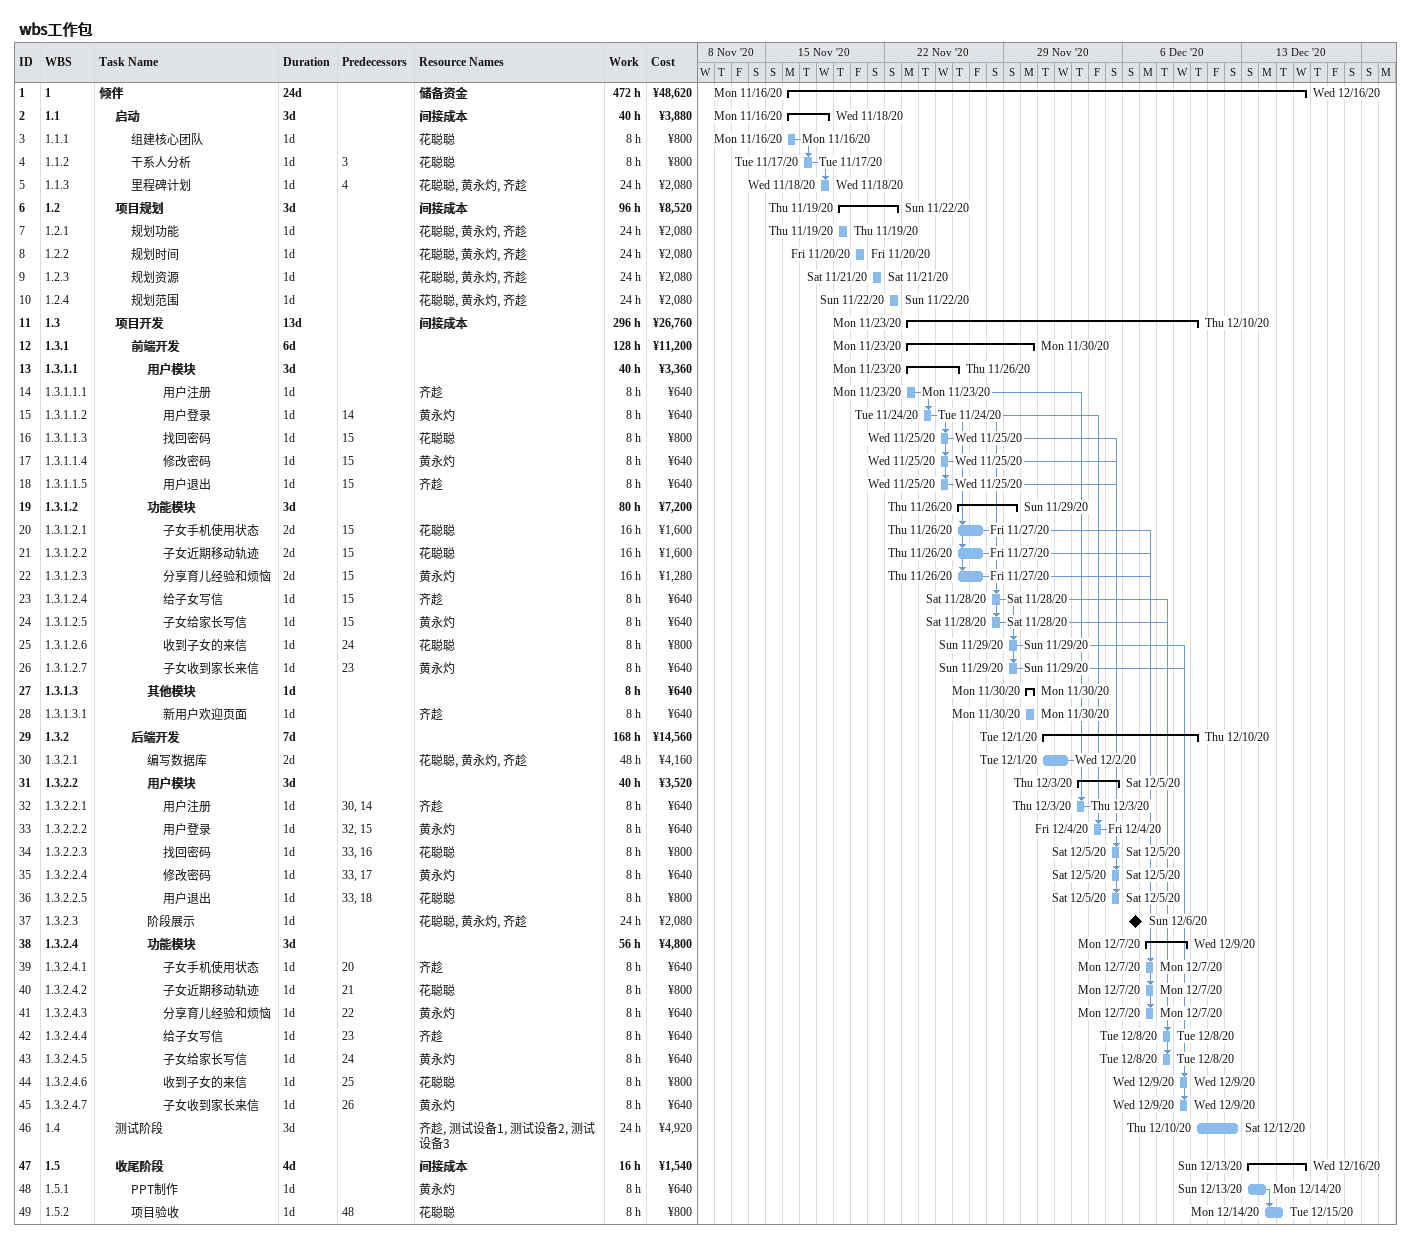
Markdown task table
wbs工作包

| ID | WBS | Task | Duration | Start | Finish | Predecessors | Resources | Work (h) | Cost (¥) |
|---|---|---|---|---|---|---|---|---|---|
| 1 | 1 | **倾伴** | 24d | 2020-11-16 | 2020-12-16 |  | 储备资金 | 472 | 48620 |
| 2 | 1.1 | **启动** | 3d | 2020-11-16 | 2020-11-18 |  | 间接成本 | 40 | 3880 |
| 3 | 1.1.1 | 组建核心团队 | 1d | 2020-11-16 | 2020-11-16 |  | 花聪聪 | 8 | 800 |
| 4 | 1.1.2 | 干系人分析 | 1d | 2020-11-17 | 2020-11-17 | 3 | 花聪聪 | 8 | 800 |
| 5 | 1.1.3 | 里程碑计划 | 1d | 2020-11-18 | 2020-11-18 | 4 | 花聪聪, 黄永灼, 齐趁 | 24 | 2080 |
| 6 | 1.2 | **项目规划** | 3d | 2020-11-19 | 2020-11-22 |  | 间接成本 | 96 | 8520 |
| 7 | 1.2.1 | 规划功能 | 1d | 2020-11-19 | 2020-11-19 |  | 花聪聪, 黄永灼, 齐趁 | 24 | 2080 |
| 8 | 1.2.2 | 规划时间 | 1d | 2020-11-20 | 2020-11-20 |  | 花聪聪, 黄永灼, 齐趁 | 24 | 2080 |
| 9 | 1.2.3 | 规划资源 | 1d | 2020-11-21 | 2020-11-21 |  | 花聪聪, 黄永灼, 齐趁 | 24 | 2080 |
| 10 | 1.2.4 | 规划范围 | 1d | 2020-11-22 | 2020-11-22 |  | 花聪聪, 黄永灼, 齐趁 | 24 | 2080 |
| 11 | 1.3 | **项目开发** | 13d | 2020-11-23 | 2020-12-10 |  | 间接成本 | 296 | 26760 |
| 12 | 1.3.1 | **前端开发** | 6d | 2020-11-23 | 2020-11-30 |  |  | 128 | 11200 |
| 13 | 1.3.1.1 | **用户模块** | 3d | 2020-11-23 | 2020-11-26 |  |  | 40 | 3360 |
| 14 | 1.3.1.1.1 | 用户注册 | 1d | 2020-11-23 | 2020-11-23 |  | 齐趁 | 8 | 640 |
| 15 | 1.3.1.1.2 | 用户登录 | 1d | 2020-11-24 | 2020-11-24 | 14 | 黄永灼 | 8 | 640 |
| 16 | 1.3.1.1.3 | 找回密码 | 1d | 2020-11-25 | 2020-11-25 | 15 | 花聪聪 | 8 | 800 |
| 17 | 1.3.1.1.4 | 修改密码 | 1d | 2020-11-25 | 2020-11-25 | 15 | 黄永灼 | 8 | 640 |
| 18 | 1.3.1.1.5 | 用户退出 | 1d | 2020-11-25 | 2020-11-25 | 15 | 齐趁 | 8 | 640 |
| 19 | 1.3.1.2 | **功能模块** | 3d | 2020-11-26 | 2020-11-29 |  |  | 80 | 7200 |
| 20 | 1.3.1.2.1 | 子女手机使用状态 | 2d | 2020-11-26 | 2020-11-27 | 15 | 花聪聪 | 16 | 1600 |
| 21 | 1.3.1.2.2 | 子女近期移动轨迹 | 2d | 2020-11-26 | 2020-11-27 | 15 | 花聪聪 | 16 | 1600 |
| 22 | 1.3.1.2.3 | 分享育儿经验和烦恼 | 2d | 2020-11-26 | 2020-11-27 | 15 | 黄永灼 | 16 | 1280 |
| 23 | 1.3.1.2.4 | 给子女写信 | 1d | 2020-11-28 | 2020-11-28 | 15 | 齐趁 | 8 | 640 |
| 24 | 1.3.1.2.5 | 子女给家长写信 | 1d | 2020-11-28 | 2020-11-28 | 15 | 黄永灼 | 8 | 640 |
| 25 | 1.3.1.2.6 | 收到子女的来信 | 1d | 2020-11-29 | 2020-11-29 | 24 | 花聪聪 | 8 | 800 |
| 26 | 1.3.1.2.7 | 子女收到家长来信 | 1d | 2020-11-29 | 2020-11-29 | 23 | 黄永灼 | 8 | 640 |
| 27 | 1.3.1.3 | **其他模块** | 1d | 2020-11-30 | 2020-11-30 |  |  | 8 | 640 |
| 28 | 1.3.1.3.1 | 新用户欢迎页面 | 1d | 2020-11-30 | 2020-11-30 |  | 齐趁 | 8 | 640 |
| 29 | 1.3.2 | **后端开发** | 7d | 2020-12-01 | 2020-12-10 |  |  | 168 | 14560 |
| 30 | 1.3.2.1 | 编写数据库 | 2d | 2020-12-01 | 2020-12-02 |  | 花聪聪, 黄永灼, 齐趁 | 48 | 4160 |
| 31 | 1.3.2.2 | **用户模块** | 3d | 2020-12-03 | 2020-12-05 |  |  | 40 | 3520 |
| 32 | 1.3.2.2.1 | 用户注册 | 1d | 2020-12-03 | 2020-12-03 | 30, 14 | 齐趁 | 8 | 640 |
| 33 | 1.3.2.2.2 | 用户登录 | 1d | 2020-12-04 | 2020-12-04 | 32, 15 | 黄永灼 | 8 | 640 |
| 34 | 1.3.2.2.3 | 找回密码 | 1d | 2020-12-05 | 2020-12-05 | 33, 16 | 花聪聪 | 8 | 800 |
| 35 | 1.3.2.2.4 | 修改密码 | 1d | 2020-12-05 | 2020-12-05 | 33, 17 | 黄永灼 | 8 | 640 |
| 36 | 1.3.2.2.5 | 用户退出 | 1d | 2020-12-05 | 2020-12-05 | 33, 18 | 花聪聪 | 8 | 800 |
| 37 | 1.3.2.3 | 阶段展示 | 1d | 2020-12-06 | 2020-12-06 |  | 花聪聪, 黄永灼, 齐趁 | 24 | 2080 |
| 38 | 1.3.2.4 | **功能模块** | 3d | 2020-12-07 | 2020-12-09 |  |  | 56 | 4800 |
| 39 | 1.3.2.4.1 | 子女手机使用状态 | 1d | 2020-12-07 | 2020-12-07 | 20 | 齐趁 | 8 | 640 |
| 40 | 1.3.2.4.2 | 子女近期移动轨迹 | 1d | 2020-12-07 | 2020-12-07 | 21 | 花聪聪 | 8 | 800 |
| 41 | 1.3.2.4.3 | 分享育儿经验和烦恼 | 1d | 2020-12-07 | 2020-12-07 | 22 | 黄永灼 | 8 | 640 |
| 42 | 1.3.2.4.4 | 给子女写信 | 1d | 2020-12-08 | 2020-12-08 | 23 | 齐趁 | 8 | 640 |
| 43 | 1.3.2.4.5 | 子女给家长写信 | 1d | 2020-12-08 | 2020-12-08 | 24 | 黄永灼 | 8 | 640 |
| 44 | 1.3.2.4.6 | 收到子女的来信 | 1d | 2020-12-09 | 2020-12-09 | 25 | 花聪聪 | 8 | 800 |
| 45 | 1.3.2.4.7 | 子女收到家长来信 | 1d | 2020-12-09 | 2020-12-09 | 26 | 黄永灼 | 8 | 640 |
| 46 | 1.4 | 测试阶段 | 3d | 2020-12-10 | 2020-12-12 |  | 齐趁, 测试设备1, 测试设备2, 测试设备3 | 24 | 4920 |
| 47 | 1.5 | **收尾阶段** | 4d | 2020-12-13 | 2020-12-16 |  | 间接成本 | 16 | 1540 |
| 48 | 1.5.1 | PPT制作 | 1d | 2020-12-13 | 2020-12-14 |  | 黄永灼 | 8 | 640 |
| 49 | 1.5.2 | 项目验收 | 1d | 2020-12-14 | 2020-12-15 | 48 | 花聪聪 | 8 | 800 |
